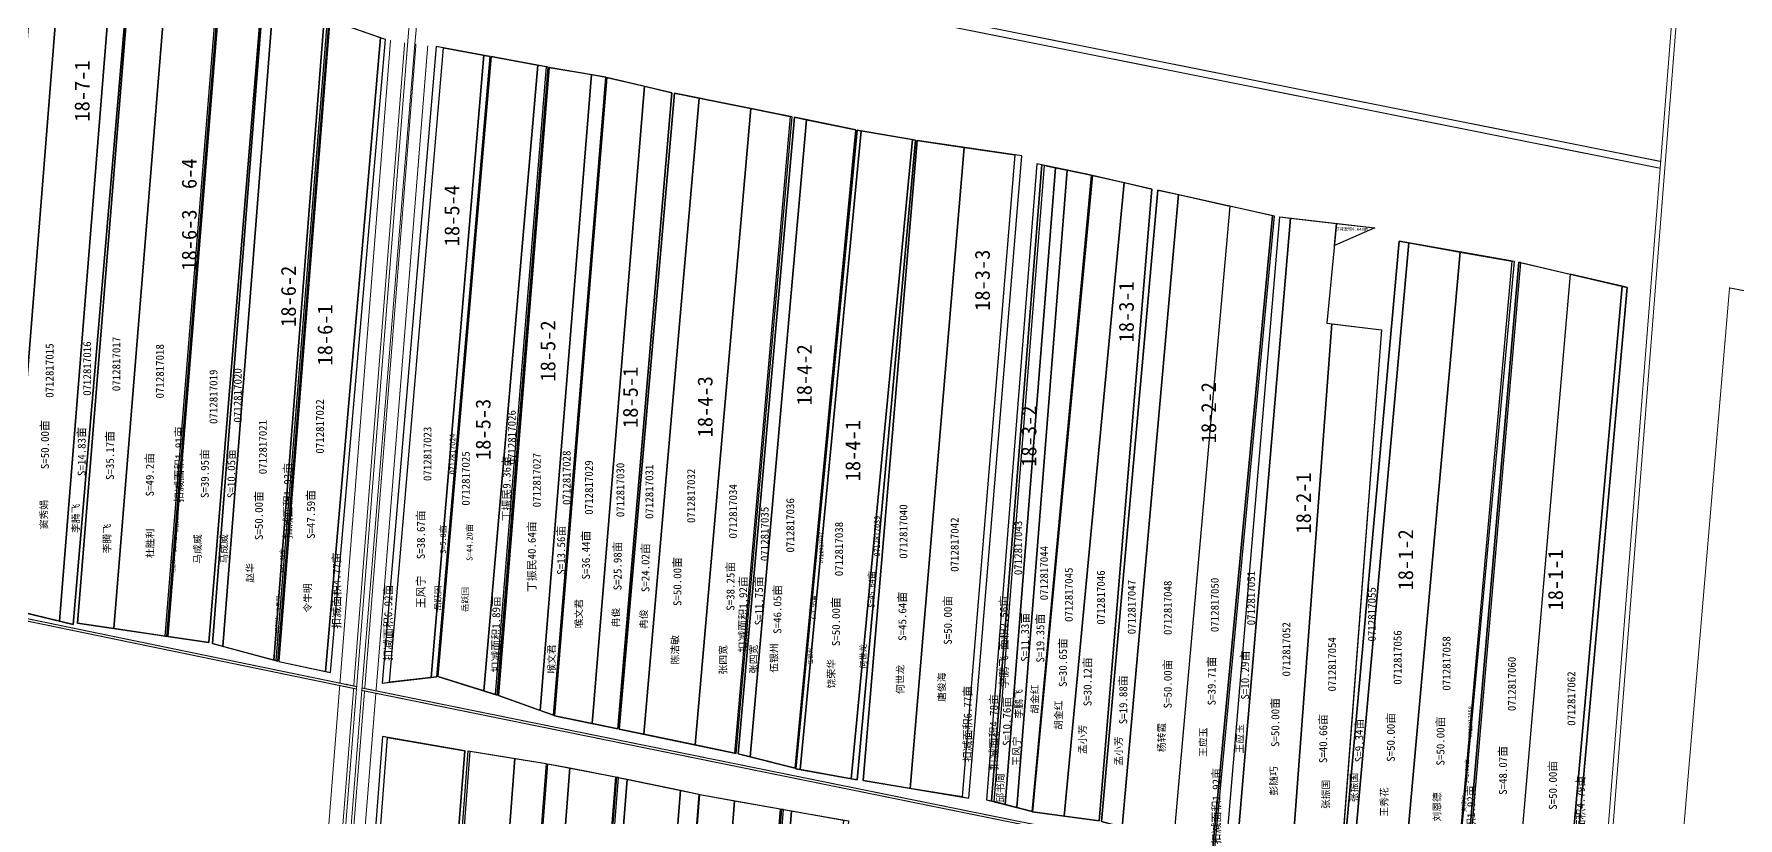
# Model space of a CAD drawing. Extents: x 550643 to 555965, y 4983083 to 4988629.
# Drawn here: x 552233 to 553936, y 4985992 to 4986776 of the extents above; entities that cross this region are included whole.
import ezdxf
from ezdxf.enums import TextEntityAlignment as Align

# ---------------------------------------------------------------- set-up
doc = ezdxf.new("R2010")
doc.units = 0
doc.header["$LTSCALE"] = 10
doc.header["$PDSIZE"] = 0.2
for name, color, linetype in [('2021新职工', 7, 'CONTINUOUS'), ('2022年', 1, 'CONTINUOUS'), ('JMD', 6, 'CONTINUOUS'), ('ZDH', 1, 'CONTINUOUS'), ('四支', 7, 'CONTINUOUS'), ('地级编号', 1, 'CONTINUOUS'), ('扣减面积', 2, 'CONTINUOUS'), ('权属界限', 7, 'CONTINUOUS'), ('经营地', 6, 'CONTINUOUS'), ('职工姓名', 1, 'CONTINUOUS'), ('身份地', 1, 'CONTINUOUS'), ('身份地面积', 1, 'CONTINUOUS'), ('退耕还林', 7, 'CONTINUOUS')]:
    doc.layers.add(name, color=color, linetype=linetype)
doc.styles.add('宋体', font='SimSun.ttf')

msp = doc.modelspace()

# ---------------------------------------------------------------- linework, layer by layer
at = {"layer": '2021新职工', "color": 4, "linetype": 'Continuous', "flags": 128}
for points in [[(552843, 4986723.8), (552870.5, 4986717.3), (552816.6, 4986081.2), (552790.7, 4986086.5)], [(553243.1, 4986644.5), (553254.1, 4986642.2), (553203.7, 4986005.4), (553192.6, 4986008.3)], [(553712.8, 4986548.4), (553710.1, 4986548.9), (553652.7, 4985911.3), (553654, 4985911.1)], [(553719.2, 4986547.5), (553768.4, 4986535.9), (553713.4, 4985897.9), (553664.1, 4985908.4)]]:
    msp.add_lwpolyline(points, close=True, dxfattribs=at)
at = {"layer": '2021新职工', "color": 4, "linetype": 'Continuous', "elevation": 285.9, "flags": 128}
msp.add_lwpolyline([(552873.1, 4986716.8), (552897.8, 4986711.8), (552842.4, 4986075.6), (552817.7, 4986080.7)], close=True, dxfattribs=at)
at = {"layer": '2021新职工', "color": 5, "linetype": 'Continuous', "flags": 128}
msp.add_lwpolyline([(553190, 4986009), (553192.6, 4986008.3), (553243.1, 4986644.5), (553240.4, 4986645.1)], close=True, dxfattribs=at)
at = {"layer": '2022年', "color": 4, "linetype": 'Continuous', "flags": 128}
for points in [[(552642.1, 4986762.3), (552682.4, 4986754.9), (552629.8, 4986132.5), (552588.4, 4986127.6)], [(552790.2, 4986735.4), (552804.6, 4986733), (552752.1, 4986094.6), (552738.8, 4986099.4)], [(553254.1, 4986642.2), (553265.8, 4986639.8), (553215.3, 4986002.4), (553203.7, 4986005.4)]]:
    msp.add_lwpolyline(points, close=True, dxfattribs=at)
at = {"layer": '2022年', "color": 4, "linetype": 'Continuous', "elevation": 285.7, "flags": 128}
msp.add_lwpolyline([(552805.6, 4986732.7), (552843, 4986723.8), (552790.7, 4986086.5), (552753.2, 4986094.2)], close=True, dxfattribs=at)
at = {"layer": 'ZDH', "linetype": 'Continuous'}
msp.add_point((552545.6, 4986125.3, 286.6), dxfattribs=at)
at = {"layer": '四支', "color": 4, "linetype": 'Continuous', "const_width": 1, "flags": 128}
for points, elevation in [([(553607, 4983386), (553921.9, 4987389.2)], 290.1), ([(553917.4, 4987389.6), (553797.7, 4985870.6)], 286.1), ([(552624.9, 4986888.1), (553858.5, 4986641.8)], 285.9), ([(552625.5, 4986894.9), (553859, 4986648.6)], 285.4), ([(552555.2, 4986120.9), (551736.2, 4986290)], 286.7), ([(552555.4, 4986123.3), (551736.5, 4986292.3)], 286.6), ([(552560.7, 4986121.9), (553797.7, 4985870.6)], 286.8), ([(552560.5, 4986119.5), (553797.5, 4985868.2)], 286.6)]:
    msp.add_lwpolyline(points, dxfattribs=dict(at, elevation=elevation))
at = {"layer": '四支', "color": 5, "linetype": 'Continuous', "const_width": 1, "flags": 128}
for points, elevation in [([(552615.6, 4986883), (552338.7, 4983386)], 285.5), ([(552624.5, 4986882.5), (552613.6, 4986766.4), (552560.5, 4986118.7), (552345.6, 4983386)], 285.3)]:
    msp.add_lwpolyline(points, dxfattribs=dict(at, elevation=elevation))
at = {"layer": '四支', "color": 3, "linetype": 'Continuous', "const_width": 1, "flags": 128}
for points, elevation in [([(552538.7, 4986126.7), (552589.3, 4986769.9)], 288.2), ([(552603.4, 4986767.3), (552552.5, 4986123.8)], 285.9), ([(552614.7, 4986766.2), (552563.5, 4986121.3)], 286.1), ([(552574.8, 4986119), (552626.5, 4986764.5)], 288.5), ([(552433.8, 4984791.7), (552538.5, 4986124.3)], 288.2), ([(552552.4, 4986121.5), (552447, 4984789.1)], 285.9), ([(552563.3, 4986119), (552457.5, 4984786.5)], 286.1), ([(552468, 4984784.4), (552574.6, 4986116.7)], 288.5)]:
    msp.add_lwpolyline(points, dxfattribs=dict(at, elevation=elevation))
at = {"layer": '扣减面积', "color": 3, "linetype": 'Continuous', "flags": 128}
for points in [[(552417.1, 4986808.5), (552415.1, 4986808.8), (552363.8, 4986173.8), (552365.8, 4986173.5)], [(552528, 4986790.1), (552526, 4986790.4), (552474.6, 4986149.3), (552476.6, 4986148.8)], [(552584.2, 4986770.4), (552579.4, 4986772.1), (552524.2, 4986138.4), (552529.2, 4986137.4)], [(552642.1, 4986762.3), (552634.9, 4986763.6), (552581, 4986126.7), (552588.4, 4986127.6)], [(552746.7, 4986743), (552744.7, 4986743.4), (552693.9, 4986115.4), (552695.9, 4986114.8)], [(552990.9, 4986693.2), (552988.9, 4986693.6), (552933, 4986056.8), (552934.9, 4986056.4)], [(553220.3, 4986654.1), (553213.4, 4986655.1), (553160.6, 4986013), (553167.5, 4986011.8)], [(553240.4, 4986645.1), (553235.5, 4986646.1), (553185.1, 4986010.2), (553190, 4986009)], [(553472.8, 4986593.8), (553470.9, 4986594.3), (553410.9, 4985958.6), (553412.9, 4985958)], [(553719.2, 4986547.5), (553717.3, 4986548), (553662.2, 4985908.8), (553664.1, 4985908.4)], [(553825.5, 4986522.5), (553820.6, 4986523.7), (553763.8, 4985887.2), (553768.7, 4985886.1)], [(552586.1, 4986072.5), (552581.2, 4986073.4), (552534.1, 4985459.7), (552539.1, 4985459)], [(552817.3, 4986032.4), (552815.3, 4986032.8), (552766.9, 4985417.9), (552768.9, 4985417.4)], [(552982.1, 4986000.3), (552980.1, 4986000.7), (552931.7, 4985381.9), (552933.7, 4985381.5)]]:
    msp.add_lwpolyline(points, close=True, dxfattribs=at)
at = {"layer": '扣减面积', "color": 3, "linetype": 'Continuous', "elevation": 286.6, "flags": 128}
msp.add_lwpolyline([(553534.9, 4986586.6), (553573.2, 4986582.2), (553532.8, 4986564.5)], close=True, dxfattribs=at)
at = {"layer": '权属界限', "color": 0, "linetype": 'Continuous'}
for p, q in [((553424.4, 4985956.7, 286.6), (553478.1, 4986593.1, 286.6)), ((553478.1, 4986593.1, 286.6), (553573.2, 4986582.2, 286.6)), ((553534.9, 4986586.6, 286.6), (553525.4, 4986486.7, 286.6)), ((553573.2, 4986582.2, 286.6), (553532.8, 4986564.5, 286.6)), ((553525.4, 4986486.7, 286.6), (553579.9, 4986480.2, 286.6)), ((553579.9, 4986480.2, 286.6), (553538.2, 4985931.1, 286.6))]:
    msp.add_line(p, q, dxfattribs=at)
at = {"layer": '权属界限', "linetype": 'Continuous', "flags": 128}
for points, elevation in [([(552179.4, 4986207.8), (552271.9, 4986185.5), (552326.6, 4986825.7), (552230.7, 4986851)], 285.8), ([(552459.6, 4986800.4), (552328.1, 4986825.3), (552276.5, 4986186.6), (552407.8, 4986167.4)], 285.6), ([(552528, 4986790.1), (552460.9, 4986799.9), (552411.2, 4986166.3), (552476.6, 4986148.8)], 285.7), ([(552584.2, 4986770.4), (552528.7, 4986789.8), (552477.7, 4986148.3), (552529.2, 4986137.4)], 285.9), ([(552689, 4986753.6), (552634.9, 4986763.6), (552581, 4986126.7), (552635.7, 4986133.2)], 285.6), ([(552746.7, 4986743), (552690, 4986753.5), (552636.6, 4986133.4), (552695.9, 4986114.8)], 285.7), ([(552804.6, 4986733), (552747.9, 4986742.7), (552697.1, 4986114.3), (552752.1, 4986094.6)], 285.7), ([(552870.5, 4986717.3), (552805.6, 4986732.7), (552753.2, 4986094.2), (552816.6, 4986081.2)], 285.7), ([(552990.9, 4986693.2), (552873.1, 4986716.8), (552817.7, 4986080.7), (552934.9, 4986056.4)], 285.9), ([(553054.4, 4986680.2), (552993, 4986692.8), (552936.8, 4986055.9), (552993.7, 4986041.6)], 285.8), ([(553113.9, 4986669.9), (553055.6, 4986679.9), (552994.5, 4986041.1), (553055.9, 4986029.9)], 285.9), ([(553220.3, 4986654.1), (553115.7, 4986669.5), (553061.9, 4986029.3), (553167.5, 4986011.8)], 286.1), ([(553290.1, 4986634.9), (553235.5, 4986646.1), (553185.1, 4986010.2), (553230.7, 4985998.4)], 285.9), ([(553350.3, 4986621), (553291, 4986634.5), (553231.1, 4985998.1), (553297.5, 4985988.9)], 286), ([(553472.8, 4986593.8), (553356.3, 4986620), (553300, 4985988.2), (553412.9, 4985958)], 286.1), ([(553712.8, 4986548.4), (553597.6, 4986568.8), (553540.2, 4985930.3), (553654, 4985911.1)], 286), ([(553768.7, 4985886.1), (553662.2, 4985908.8), (553717.3, 4986548), (553825.5, 4986522.5)], 286.5), ([(552534.1, 4985459.7), (552615.2, 4985447.6), (552663.4, 4986059), (552581.2, 4986073.4)], 286), ([(552746.4, 4986046.2), (552814.1, 4986033), (552765.5, 4985418.1), (552699.1, 4985429.1)], 286), ([(552815.3, 4986032.8), (552897.4, 4986015.7), (552848.7, 4985396.7), (552766.9, 4985417.9)], 286.2), ([(552898.5, 4986015.3), (552978.7, 4986000.9), (552929.5, 4985382.1), (552850.3, 4985396.4)], 286.1), ([(552980.1, 4986000.7), (553047.1, 4985988.9), (553000.5, 4985366.8), (552931.7, 4985381.9)], 286.2)]:
    msp.add_lwpolyline(points, close=True, dxfattribs=dict(at, elevation=elevation))
at = {"layer": '权属界限', "color": 0, "linetype": 'Continuous', "elevation": 286, "flags": 128}
msp.add_lwpolyline([(552667, 4986058.9), (552745, 4986046.5), (552697.6, 4985429.2), (552620.8, 4985445.8)], close=True, dxfattribs=at)
at = {"layer": '经营地', "color": 5, "linetype": 'Continuous', "flags": 128}
msp.add_lwpolyline([(552586.1, 4986072.5), (552663.4, 4986059), (552615.2, 4985447.6), (552539.1, 4985459)], close=True, dxfattribs=at)
at = {"layer": '身份地', "color": 1, "linetype": 'Continuous'}
for p, q in [((552588.4, 4986127.6), (552642.1, 4986762.3)), ((552689, 4986753.6, 285.6), (552635.7, 4986133.2, 285.6)), ((552642.1, 4986762.3), (552689, 4986753.6, 285.6)), ((552635.7, 4986133.2, 285.6), (552588.4, 4986127.6))]:
    msp.add_line(p, q, dxfattribs=at)
at = {"layer": '身份地', "color": 1, "linetype": 'Continuous', "flags": 128}
for points in [[(552232.6, 4986850.5), (552258.8, 4986843.6), (552207.6, 4986201), (552181.3, 4986207.4)], [(552258.8, 4986843.6), (552309.7, 4986830.1), (552258.5, 4986188.7), (552207.6, 4986201)], [(552309.7, 4986830.1), (552326.6, 4986825.7), (552271.9, 4986185.5), (552258.5, 4986188.7)], [(552417.1, 4986808.5), (552417.9, 4986808.3), (552366.6, 4986173.4), (552365.8, 4986173.5)], [(552417.9, 4986808.3), (552459.6, 4986800.4), (552407.8, 4986167.4), (552366.6, 4986173.4)], [(552579.4, 4986772.1), (552528.7, 4986789.8), (552477.7, 4986148.3), (552524.2, 4986138.4)], [(552682.4, 4986754.9), (552689, 4986753.6), (552635.7, 4986133.2), (552629.8, 4986132.5)], [(553111, 4986670.4), (553113.9, 4986669.9), (553055.9, 4986029.9), (553049.9, 4986031)], [(553162.6, 4986662.6), (553213.4, 4986655.1), (553160.6, 4986013), (553108.8, 4986021.5)], [(553265.8, 4986639.8), (553290.1, 4986634.9), (553230.7, 4985998.4), (553215.3, 4986002.4)], [(553376.8, 4986615.4), (553428.4, 4986603.8), (553371.9, 4985969), (553320.5, 4985982.7)], [(553470.9, 4986594.3), (553428.4, 4986603.8), (553371.9, 4985969), (553410.9, 4985958.6)], [(553658.6, 4986558), (553710.1, 4986548.9), (553652.7, 4985911.3), (553601.2, 4985920)], [(553820.6, 4986523.7), (553768.4, 4986535.9), (553713.4, 4985897.9), (553763.8, 4985887.2)], [(553530.4, 4986486.1), (553579.9, 4986480.2), (553538.2, 4985931.1), (553489.7, 4985942)], [(552669, 4986058.6), (552713.5, 4986051.5), (552667.1, 4985435.8), (552622.7, 4985445.4)], [(552713.5, 4986051.5), (552745, 4986046.5), (552697.6, 4985429.2), (552667.1, 4985435.8)], [(552817.3, 4986032.4), (552825.8, 4986030.6), (552777.4, 4985415.2), (552768.9, 4985417.4)], [(552825.8, 4986030.6), (552879, 4986019.6), (552830.4, 4985401.5), (552777.4, 4985415.2)], [(552879, 4986019.6), (552897.4, 4986015.7), (552848.7, 4985396.7), (552830.4, 4985401.5)], [(552982.1, 4986000.3), (552990.2, 4985998.9), (552941.7, 4985379.7), (552933.7, 4985381.5)], [(552990.2, 4985998.9), (553042.2, 4985989.8), (552995.6, 4985367.9), (552941.7, 4985379.7)]]:
    msp.add_lwpolyline(points, close=True, dxfattribs=at)
for points, elevation in [([(552328.1, 4986825.3), (552364.3, 4986818.5), (552312.8, 4986181.3), (552276.5, 4986186.6)], 285.6), ([(552364.3, 4986818.5), (552415.1, 4986808.8), (552363.8, 4986173.8), (552312.8, 4986181.3)], 285.6), ([(552460.9, 4986799.9), (552471.3, 4986798.4), (552421.5, 4986163.5), (552411.2, 4986166.3)], 285.7), ([(552471.3, 4986798.4), (552523, 4986790.9), (552472.7, 4986149.8), (552421.5, 4986163.5)], 285.7), ([(552523, 4986790.9), (552526, 4986790.4), (552474.6, 4986149.3), (552472.7, 4986149.8)], 285.7), ([(552690, 4986753.5), (552736.5, 4986744.9), (552682.6, 4986119), (552636.6, 4986133.4)], 285.7), ([(552736.5, 4986744.9), (552744.7, 4986743.4), (552693.9, 4986115.4), (552682.6, 4986119)], 285.7), ([(552747.9, 4986742.7), (552790.2, 4986735.4), (552738.8, 4986099.4), (552697.1, 4986114.3)], 285.7), ([(552897.8, 4986711.8), (552949.3, 4986701.5), (552893.9, 4986064.9), (552842.4, 4986075.6)], 285.9), ([(552949.3, 4986701.5), (552988.9, 4986693.6), (552933, 4986056.8), (552893.9, 4986064.9)], 285.9), ([(552993, 4986692.8), (553005, 4986690.3), (552948.8, 4986052.9), (552936.8, 4986055.9)], 285.8), ([(553005, 4986690.3), (553054.4, 4986680.2), (552993.7, 4986041.6), (552948.8, 4986052.9)], 285.8), ([(553055.6, 4986679.9), (553059.7, 4986679.2), (552998.6, 4986040.4), (552994.5, 4986041.1)], 285.9), ([(553059.7, 4986679.2), (553111, 4986670.4), (553049.9, 4986031), (552998.6, 4986040.4)], 285.9), ([(553115.7, 4986669.5), (553162.6, 4986662.6), (553108.8, 4986021.5), (553061.9, 4986029.3)], 286.1), ([(553291, 4986634.5), (553322.5, 4986627.4), (553262.8, 4985993.7), (553231.1, 4985998.1)], 286), ([(553322.5, 4986627.4), (553350.3, 4986621), (553297.5, 4985988.9), (553262.8, 4985993.7)], 286), ([(553356.3, 4986620), (553376.8, 4986615.4), (553320.5, 4985982.7), (553300, 4985988.2)], 286.1), ([(553478.1, 4986593.1), (553488.8, 4986591.9), (553435, 4985954.3), (553424.4, 4985956.7)], 286.6), ([(553488.8, 4986591.9), (553534.9, 4986586.6), (553525.4, 4986486.7), (553530.4, 4986486.1), (553489.7, 4985942), (553435, 4985954.3)], 286.6), ([(553597.6, 4986568.8), (553607.2, 4986567.1), (553549.8, 4985928.7), (553540.2, 4985930.3)], 286), ([(553607.2, 4986567.1), (553658.6, 4986558), (553601.2, 4985920), (553549.8, 4985928.7)], 286), ([(552746.4, 4986046.2), (552768.6, 4986041.9), (552721.4, 4985425.4), (552699.1, 4985429.1)], 286), ([(552768.6, 4986041.9), (552814.1, 4986033), (552765.5, 4985418.1), (552721.4, 4985425.4)], 286), ([(552898.5, 4986015.3), (552933.2, 4986009.1), (552885, 4985390.2), (552850.3, 4985396.4)], 286.1), ([(552933.2, 4986009.1), (552978.7, 4986000.9), (552929.5, 4985382.1), (552885, 4985390.2)], 286.1)]:
    msp.add_lwpolyline(points, close=True, dxfattribs=dict(at, elevation=elevation))
at = {"layer": '退耕还林', "color": 3, "linetype": 'Continuous', "const_width": 1, "flags": 128}
msp.add_lwpolyline([(553927.8, 4986522.1), (554875, 4986339.4), (554818.8, 4985675.7), (553871.6, 4985858.5)], close=True, dxfattribs=at)

# ---------------------------------------------------------------- texts
at = {"layer": '2021新职工', "color": 4, "linetype": 'Continuous', "style": '宋体'}
for s, height, p in [('S=25.98亩', 8, (552815.9, 4986244.1)), ('S=24.02亩', 8, (552843.8, 4986242.3)), ('李鹏飞 面积2.56亩', 8, (553202.1, 4986167.8)), ('冉俊', 7, (552814.3, 4986192.4, -286.5)), ('冉俊', 7, (552842.2, 4986190.7, -286.5)), ('S=11.33亩', 8, (553223.2, 4986172.7)), ('S=10.76亩', 8, (553205, 4986088.6)), ('李鹏飞 ', 7, (553217.1, 4986108.4, -286.5)), ('S=48.07亩', 8, (553701, 4986039.5)), ('邱书周 ', 7, (553198.9, 4986024.3, -286.5)), ('S=1.93亩', 4, (553665.1, 4986038.6)), ('樊婧宇', 4, (553662.2, 4986006.1, -286.5))]:
    msp.add_text(s, height=height, rotation=90, dxfattribs=at).set_placement(p, align=Align.MIDDLE)
at = {"layer": '2022年', "color": 4, "linetype": 'Continuous', "style": '宋体'}
for s, height, p in [('王风宁   S=38.67亩', 8, (552619.3, 4986250.7)), ('喉文君', 7, (552777.3, 4986196.1, -286.5)), ('喉文君', 7, (552750, 4986150.8, -286.5)), ('王风宁', 7, (553214.8, 4986058.7, -286.5))]:
    msp.add_text(s, height=height, rotation=90, dxfattribs=at).set_placement(p, align=Align.MIDDLE)
at = {"layer": 'JMD', "color": 1, "linetype": 'Continuous', "style": '宋体'}
for s, p in [('18-7-1  ', (552281, 4986729.3)), ('18-6-3  6-4 ', (552388.1, 4986600.6)), ('18-5-4', (552650.7, 4986594.4)), ('18-3-3  ', (553181, 4986540)), ('18-6-2  ', (552487.3, 4986523.9)), ('18-3-1 ', (553324.9, 4986503.3)), ('18-6-1  ', (552523.8, 4986485.3)), ('18-4-2  ', (553003, 4986445.3)), ('18-5-1  ', (552829.1, 4986422.8)), ('18-4-3  ', (552903.8, 4986413.4, 285.9)), ('18-2-2  ', (553407.2, 4986407.5)), ('18-5-3  ', (552681.9, 4986390.8)), ('18-3-2 ', (553227.5, 4986378.9)), ('18-4-1 ', (553051.5, 4986364.4)), ('18-2-1  ', (553502, 4986317.2)), ('18-1-2  ', (553604.1, 4986260.3)), ('18-1-1 ', (553753.9, 4986235.2))]:
    msp.add_text(s, height=15, rotation=90, dxfattribs=at).set_placement(p, align=Align.MIDDLE)
at = {"layer": '地级编号', "color": 1, "linetype": 'Continuous', "style": '宋体'}
for s, height, p in [('0712817015', 8, (552248.5, 4986439.4)), ('0712817016', 8, (552286, 4986441.4)), ('0712817017', 8, (552315.2, 4986446)), ('0712817018', 8, (552358.7, 4986438.7)), ('0712817019', 8, (552412.3, 4986413.2)), ('0712817020', 8, (552436.5, 4986414.6)), ('0712817022', 8, (552518.7, 4986383.5)), ('0712817026', 8, (552710.5, 4986372.7)), ('0712817021', 8, (552461.6, 4986362.9)), ('0712817023', 8, (552626.2, 4986356.1)), ('0712817024', 6, (552651.2, 4986356)), ('0712817028', 8, (552765.3, 4986332.2)), ('0712817025', 8, (552664.5, 4986331.5)), ('0712817027', 8, (552735.5, 4986329.8)), ('0712817029', 8, (552787.6, 4986322.4)), ('0712817030', 8, (552819, 4986320)), ('0712817031', 8, (552848, 4986318.2)), ('0712817032', 8, (552889.8, 4986314.1)), ('0712817034', 8, (552931.7, 4986298.6)), ('0712817036', 8, (552988.9, 4986284.6)), ('0712817017', 3, (552376, 4986289.2)), ('0712817035', 8, (552963.3, 4986276)), ('0712817039', 6, (553075.6, 4986273.8)), ('0712817040', 8, (553102, 4986278.4)), ('0712817042', 8, (553153.2, 4986265.3)), ('0712817037', 4, (553019.8, 4986262.4)), ('0712817038', 8, (553037.6, 4986260.9)), ('0712817044', 8, (553242.6, 4986236.8)), ('0712817045', 8, (553267.3, 4986215.2)), ('0712817046', 8, (553299.4, 4986212.4)), ('0712817047', 8, (553330.2, 4986202.8)), ('0712817048', 8, (553366.2, 4986202.1)), ('0712817050', 8, (553413.2, 4986205)), ('0712817051', 8, (553449.6, 4986211.8, 286.6)), ('0712817055', 8, (553570.2, 4986195.6)), ('0712817021', 3, (552475.1, 4986180.6, 285.7)), ('0712817052', 8, (553484.8, 4986160.6)), ('0712817054', 8, (553530.5, 4986145.6)), ('0712817056', 8, (553596, 4986152.4)), ('0712817058', 8, (553644.9, 4986146.5)), ('0712817060', 8, (553710.2, 4986126)), ('0712817062', 8, (553769.7, 4986111.3)), ('0712817059', 4, (553668.6, 4986088))]:
    msp.add_text(s, height=height, rotation=90, dxfattribs=at).set_placement(p, align=Align.MIDDLE)
at = {"layer": '地级编号', "color": 6, "linetype": 'Continuous', "style": '宋体'}
msp.add_text('0712817043', height=8, rotation=90, dxfattribs=at).set_placement((553216.7, 4986262), align=Align.MIDDLE)
at = {"layer": '扣减面积', "color": 3, "linetype": 'Continuous', "style": '宋体'}
for s, height, rotation, p in [('扣减面积0.643亩', 3, 358.771, (553550.1, 4986581)), ('扣减面积1.91亩', 8, 90, (552377.7, 4986345.5, -286.5)), ('扣减面积1.93亩', 8, 90, (552486.4, 4986308.9, -286.5)), ('扣减面积4.77亩', 8, 90, (552535.1, 4986219.4, -286.5)), ('扣减面积6.92亩', 8, 90, (552586.7, 4986187.2)), ('扣减面积1.92亩', 8, 90, (552941.5, 4986195.6)), ('扣减面积1.89亩', 8, 90, (552694.6, 4986175.6)), ('扣减面积6.77亩', 8, 90, (553165.9, 4986085.9)), ('扣减面积4.78亩', 8, 90, (553192.1, 4986077.7)), ('扣减面积1.92亩', 8, 90, (553414.6, 4986003.7)), ('扣减面积1.92亩', 8, 90, (553669.2, 4985986.4)), ('扣减面积4.79亩', 8, 90, (553778.8, 4985995.8))]:
    msp.add_text(s, height=height, rotation=rotation, dxfattribs=at).set_placement(p, align=Align.MIDDLE)
at = {"layer": '职工姓名', "color": 1, "linetype": 'Continuous', "style": '宋体'}
for s, height, p in [('窦秀娟', 7, (552242.6, 4986295.3, -286.5)), ('李腾飞', 7, (552274.5, 4986291.6, -286.5)), ('李腾飞 ', 7, (552305.7, 4986273.8, -286.5)), ('杜胜利', 7, (552348.8, 4986266.6, -286.5)), ('马成威', 7, (552396.2, 4986260.9, -286.5)), ('马成威', 7, (552422.6, 4986261, -0.8)), ('杜胜利', 3, (552372.3, 4986243.8, -286.5)), ('赵华', 7, (552448.7, 4986237.1, -286.5)), ('令牛明', 7, (552506.3, 4986212, -286.5)), ('岳跃国', 6, (552636.5, 4986211.8, -286.5)), ('令牛明', 4, (552477.1, 4986205.9, -286.5)), ('岳跃国', 6, (552663.8, 4986210.4, -286.5)), ('陈洁敏', 7, (552873.5, 4986160.2, -286.5)), ('张四宽', 7, (552921.6, 4986150.1, -286.5)), ('张四宽', 7, (552952.1, 4986150.6, -286.5)), ('伍银州', 7, (552972.5, 4986151.8, -286.5)), ('伍银州', 4, (553009.1, 4986153.7, -0.6)), ('何世龙', 6, (553061.6, 4986153.5, -286.5)), ('饶荣华', 7, (553029.7, 4986136.1, -286.5)), ('何世龙', 7, (553098.6, 4986130.5, -286.5)), ('唐俊海', 7, (553140.1, 4986122.7, -286.5)), ('胡金红', 7, (553233.1, 4986110.7, -286.5)), ('胡金红', 7, (553256.8, 4986094.7, -286.5)), ('杨转霞', 7, (553360, 4986072.4, -573)), ('孟小芳 ', 7, (553280.9, 4986072.9, -573)), ('孟小芳 ', 7, (553316.9, 4986061.2, -573)), ('王应玉', 7, (553401.5, 4986067.7, -286.5)), ('王应玉', 7, (553437.9, 4986071.1, 0.1)), ('彭随巧', 7, (553472, 4986028.9, -286.5)), ('张振国', 7, (553552.3, 4986022.3, -0.5)), ('张振国', 7, (553524, 4986015.5, -286.5)), ('王秀花', 7, (553582.4, 4986007.9, -286.5)), ('刘恩德', 7, (553635.2, 4986003, -286.5))]:
    msp.add_text(s, height=height, rotation=90, dxfattribs=at).set_placement(p, align=Align.MIDDLE)
at = {"layer": '身份地面积', "color": 1, "linetype": 'Continuous', "style": '宋体'}
for s, height, p in [('18-5-2  ', 15, (552746.7, 4986469.2)), ('S=50.00亩', 8, (552243.5, 4986365.3)), ('S=14.83亩', 8, (552280.2, 4986358.4)), ('S=35.17亩', 8, (552308.5, 4986354.5)), ('S=39.95亩', 8, (552403.3, 4986336.4)), ('S=10.05亩', 8, (552429.8, 4986336.4, 285.7)), ('S=49.2亩', 8, (552348.3, 4986335.3)), ('丁振民9.36亩', 8, (552705.1, 4986321.2, 285.7)), ('S=50.00亩', 8, (552457.4, 4986294.4)), ('S=47.59亩', 8, (552509.4, 4986295.5, -286.5)), ('S=5.8亩', 6, (552641.5, 4986270.6)), ('S=44.20亩', 6, (552668, 4986267.6)), ('丁振民40.64亩', 8, (552730.2, 4986253.2)), ('S=13.56亩', 8, (552759.5, 4986259.7)), ('S=36.44亩', 8, (552784.3, 4986254.9)), ('S=0.8亩', 3, (552374, 4986265.4)), ('S=2.41亩', 4, (552480.5, 4986248.8, -286.5)), ('S=50.00亩', 8, (552875.7, 4986228.4)), ('S=38.25亩', 8, (552928.8, 4986223.7)), ('S=11.75亩', 8, (552957.2, 4986209.1)), ('S=46.05亩', 8, (552975.7, 4986200.6)), ('S=45.64亩', 6, (553069.9, 4986220.7)), ('S=3.95亩', 4, (553012.2, 4986202.5, 285.9)), ('S=50.00亩', 8, (553034.3, 4986188.3)), ('S=45.64亩', 8, (553100.6, 4986193.6)), ('S=50.00亩', 8, (553146.1, 4986189.7)), ('S=19.35亩', 8, (553238.5, 4986171.8)), ('S=30.65亩', 8, (553261.1, 4986147.4)), ('S=10.29亩', 8, (553443.2, 4986134.8, 286.6)), ('S=30.12亩', 8, (553285.7, 4986128.2)), ('S=50.00亩', 8, (553365.9, 4986126)), ('S=39.71亩', 8, (553409.8, 4986129)), ('S=19.88亩', 8, (553321.4, 4986110.1)), ('S=50.00亩', 8, (553473.4, 4986087.4)), ('S=40.66亩', 8, (553521.3, 4986071.3)), ('S=9.34亩', 8, (553557.2, 4986069.5, 286)), ('S=50.00亩', 8, (553588.9, 4986072.6)), ('S=50.00亩', 8, (553638.5, 4986068.9)), ('S=50.00亩', 8, (553750.9, 4986024.6))]:
    msp.add_text(s, height=height, rotation=90, dxfattribs=at).set_placement(p, align=Align.MIDDLE)

doc.saveas('drawing.dxf')
